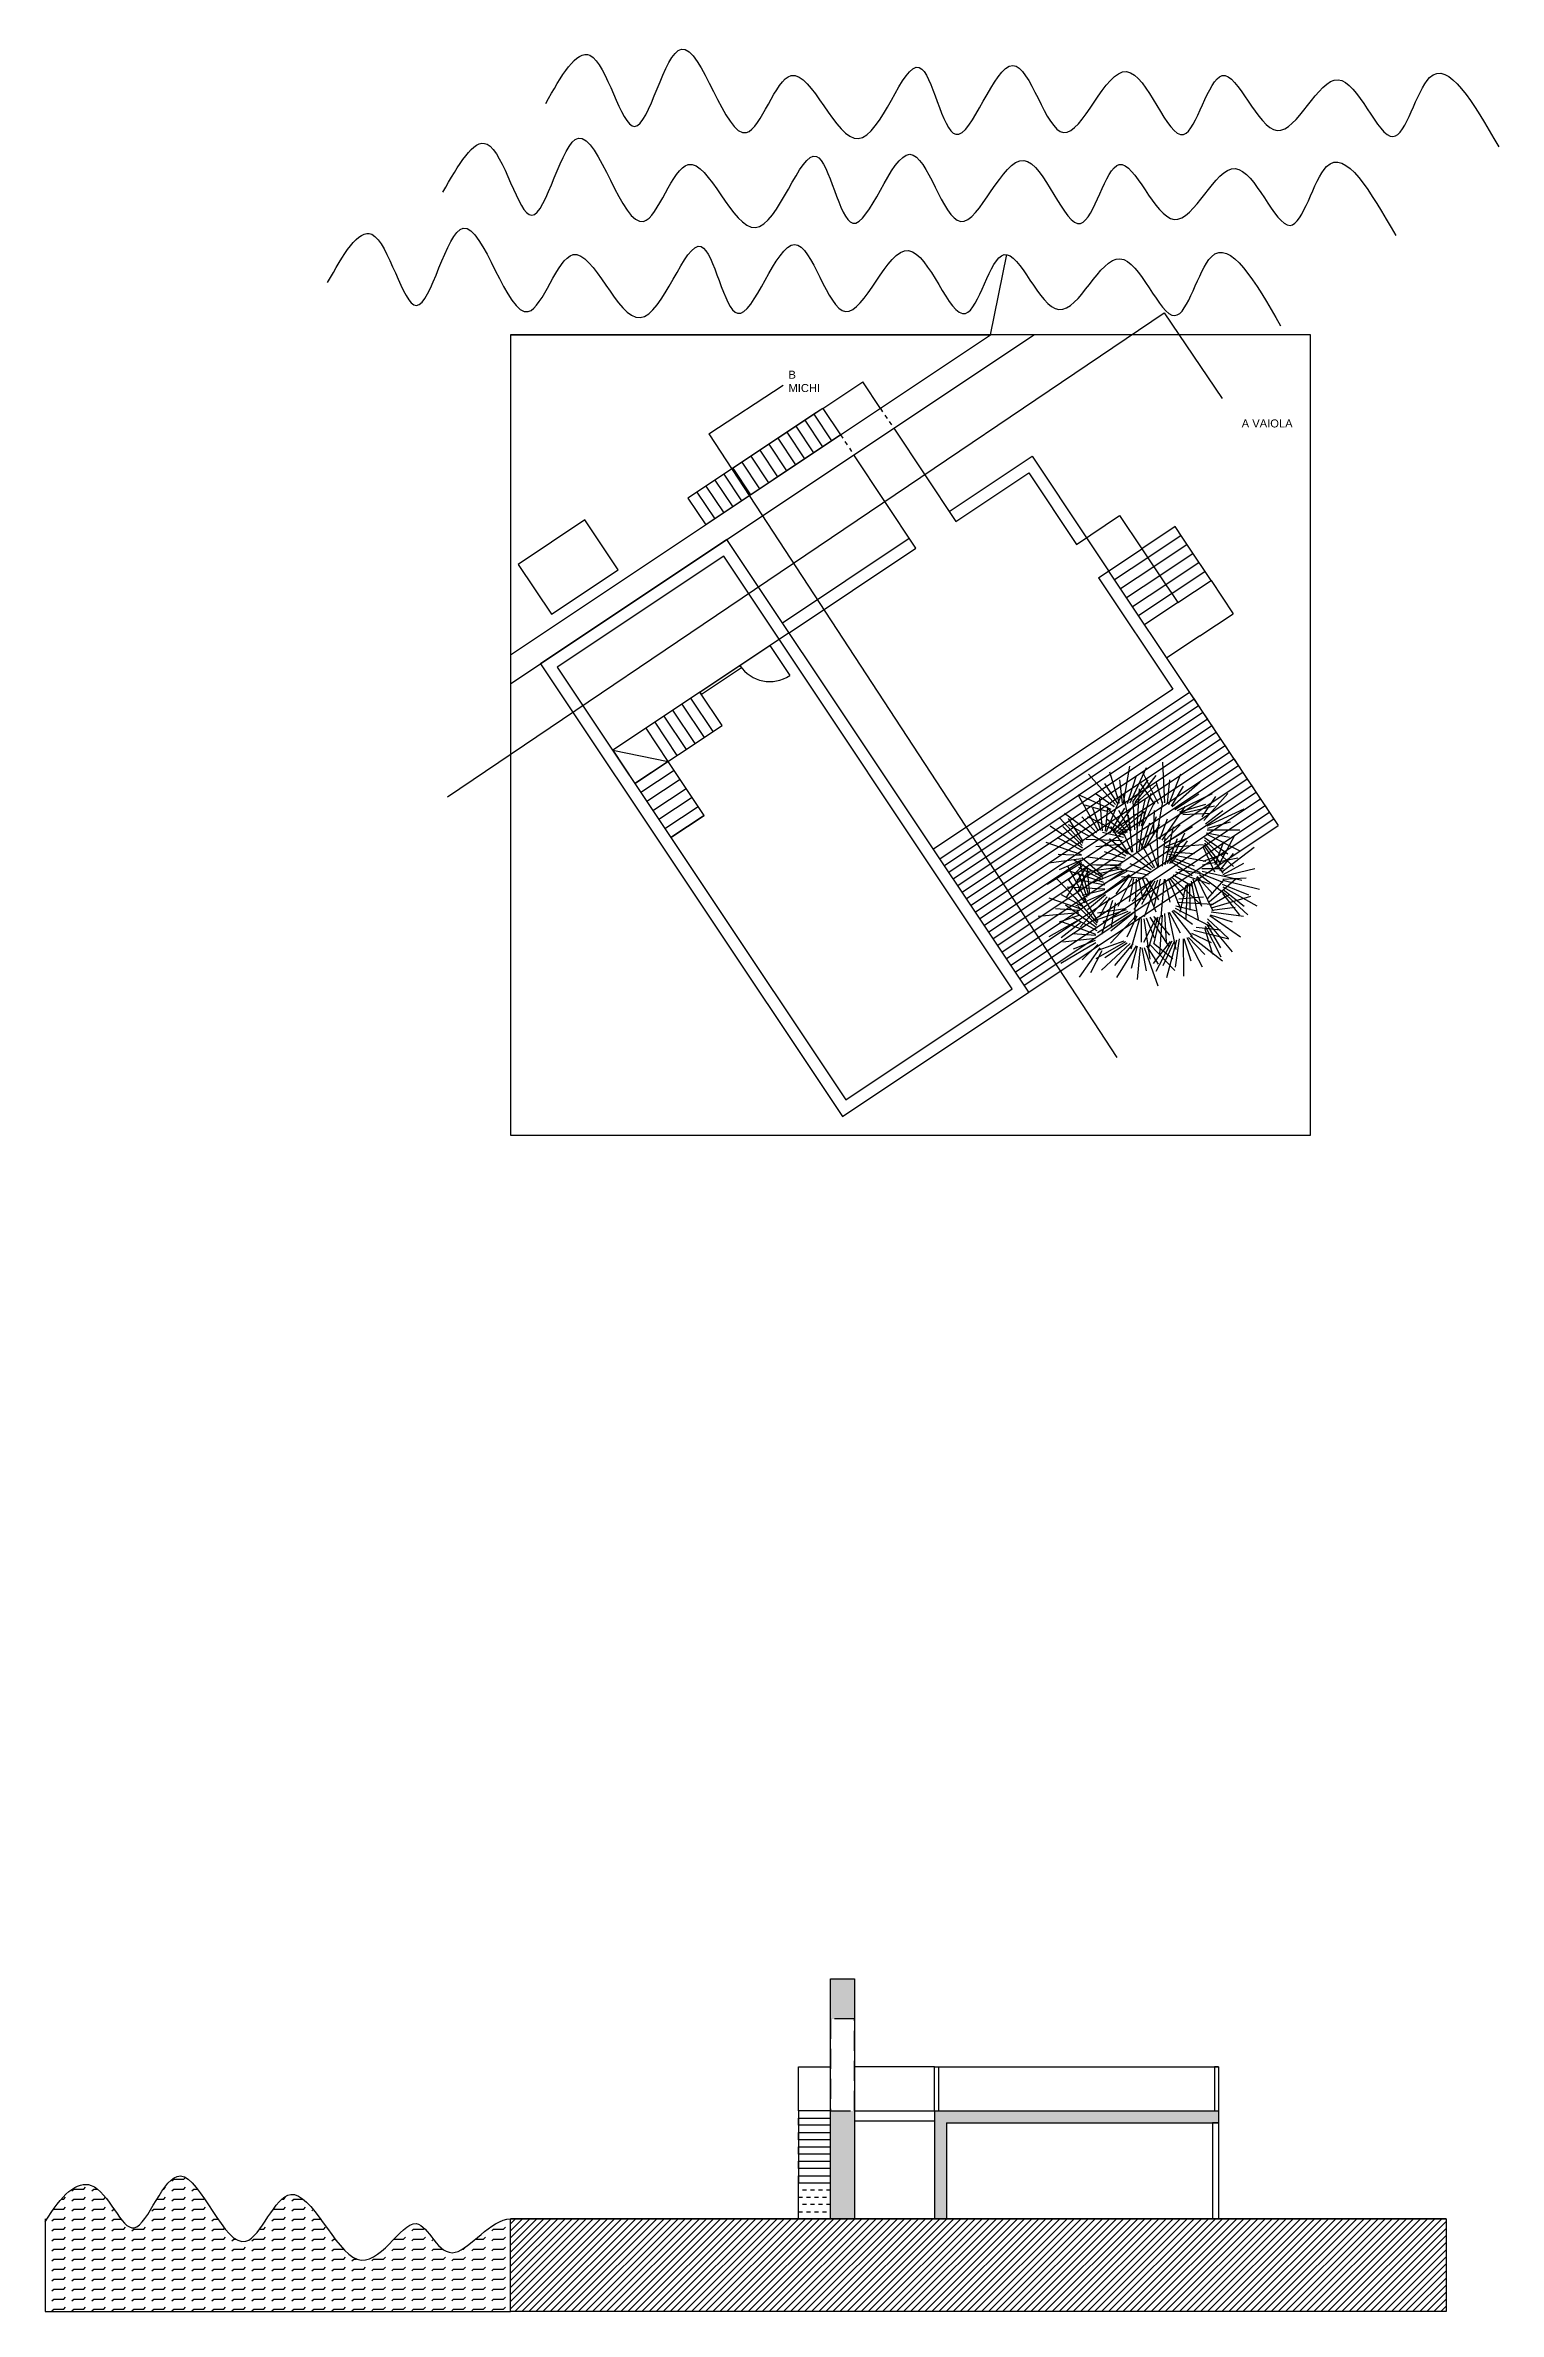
# Model space of a CAD drawing. Header units: inches. Extents: x -53 to 161, y -4 to 148.
# Drawn here: x 88.3 to 124.6, y -3.6 to 53.1 of the extents above; entities that cross this region are included whole.
import ezdxf

# ---------------------------------------------------------------- set-up
doc = ezdxf.new("R2010")
doc.units = ezdxf.units.IN
doc.header["$MEASUREMENT"] = 0
for name, pattern in [('ACAD_ISO07W100', [3, 0, -3]), ('DASHEDX2', [1.5, 1, -0.5]), ('DOT2', [0.125, 0, -0.125])]:
    doc.linetypes.add(name, pattern=pattern)
doc.layers.add('PIANTE', color=7, linetype='Continuous', true_color=0x007a00)
doc.layers.add('PRIMOPIANO', color=151, linetype='Continuous')
doc.styles.get("Standard").update_dxf_attribs({"font": 'Arial.ttf'})

# ---------------------------------------------------------------- blocks, each defined once
blk = doc.blocks.new('scale')
for p, q in [((32.529, 39.706), (33.529, 38.706)), ((33.529, 38.706), (33.529, 39.706)), ((33.799, 38.706), (33.799, 39.706)), ((34.069, 39.706), (34.069, 38.706)), ((34.339, 38.706), (34.339, 39.706)), ((34.609, 39.706), (34.609, 38.706)), ((34.879, 38.706), (34.879, 39.706)), ((34.069, 38.706), (34.069, 38.706)), ((33.529, 38.436), (32.529, 38.436)), ((33.529, 38.166), (32.529, 38.166)), ((32.529, 37.896), (33.529, 37.896)), ((33.529, 37.626), (32.529, 37.626)), ((32.529, 37.356), (33.529, 37.356)), ((33.528, 37.086), (32.529, 37.086))]:
    blk.add_line(p, q)
for points in [[(32.529, 38.706), (35.149, 38.706), (35.149, 39.706), (32.529, 39.706)], [(32.529, 37.086), (33.529, 37.086), (33.529, 38.706), (32.529, 38.706)]]:
    blk.add_lwpolyline(points, close=True)
blk = doc.blocks.new('albero')
for p, q in [((70.862, 34.76), (70.815, 35.777)), ((69.627, 34.716), (68.951, 35.476)), ((69.684, 34.747), (69.365, 35.243)), ((69.728, 34.746), (69.484, 35.528)), ((69.806, 34.755), (69.733, 35.333)), ((69.828, 34.754), (69.986, 35.68)), ((69.927, 34.74), (70.145, 35.421)), ((69.994, 34.761), (70.406, 35.646)), ((70.061, 34.781), (70.442, 35.335)), ((70.116, 34.768), (70.644, 35.44)), ((70.16, 34.767), (70.671, 35.229)), ((70.613, 34.725), (70.26, 35.232)), ((70.707, 34.732), (70.3, 35.533)), ((70.8, 34.739), (70.65, 35.262)), ((70.925, 34.749), (70.99, 35.335)), ((70.959, 34.72), (71.261, 35.481)), ((71.025, 34.678), (71.332, 35.173)), ((71.042, 34.664), (71.747, 35.283)), ((69.524, 34.597), (68.704, 34.963)), ((69.2, 34.052), (68.704, 34.941)), ((69.456, 34.532), (68.863, 34.704)), ((69.262, 34.071), (69.058, 34.624)), ((69.593, 34.661), (69.147, 34.973)), ((69.305, 34.06), (69.236, 34.876)), ((69.382, 34.052), (69.437, 34.631)), ((69.404, 34.046), (69.759, 34.915)), ((69.927, 34.02), (69.411, 34.657)), ((69.498, 34.011), (69.858, 34.628)), ((69.568, 34.016), (70.162, 34.791)), ((69.996, 34.057), (69.715, 34.567)), ((70.017, 34.065), (69.822, 34.983)), ((70.114, 34.088), (70.066, 34.801)), ((70.169, 34.132), (70.225, 35.107)), ((70.223, 34.175), (70.373, 34.831)), ((70.279, 34.184), (70.522, 35.003)), ((70.321, 34.199), (70.625, 34.817)), ((70.577, 33.952), (70.601, 34.569)), ((70.656, 33.901), (70.814, 34.786)), ((70.796, 33.83), (71.372, 34.67)), ((71.11, 34.59), (71.708, 34.982)), ((71.175, 34.564), (72.052, 34.993)), ((71.24, 34.538), (71.884, 34.729)), ((71.274, 34.493), (72.107, 34.683)), ((71.797, 34.406), (72.138, 34.921)), ((71.838, 34.322), (72.433, 34.995)), ((71.88, 34.237), (72.31, 34.569)), ((71.921, 34.188), (72.849, 34.607)), ((68.8, 33.627), (67.995, 34.18)), ((68.813, 33.749), (68.237, 34.38)), ((68.791, 33.697), (68.308, 34.164)), ((69.074, 33.958), (68.352, 34.493)), ((68.821, 33.792), (68.45, 34.372)), ((68.993, 33.91), (68.451, 34.206)), ((69.154, 34.006), (68.787, 34.407)), ((69.845, 33.955), (68.935, 34.412)), ((69.832, 33.891), (69.304, 34.016)), ((69.885, 34.005), (69.406, 34.348)), ((69.972, 33.487), (69.514, 34.166)), ((69.637, 34.022), (70.129, 34.48)), ((69.688, 33.997), (70.349, 34.539)), ((69.731, 33.987), (70.33, 34.327)), ((70.044, 33.518), (69.808, 34.05)), ((70.065, 33.523), (69.951, 34.455)), ((70.164, 33.538), (70.178, 34.253)), ((70.222, 33.577), (70.363, 34.543)), ((70.281, 33.616), (70.487, 34.256)), ((70.337, 33.619), (70.65, 34.414)), ((70.38, 33.631), (70.737, 34.22)), ((70.707, 33.168), (70.664, 34.106)), ((70.735, 33.851), (70.93, 34.358)), ((70.84, 33.783), (71.245, 34.211)), ((70.849, 33.74), (71.55, 34.165)), ((70.868, 33.209), (71.081, 34.162)), ((70.985, 33.243), (71.358, 34.012)), ((71.308, 34.464), (71.996, 34.502)), ((71.906, 34.006), (72.479, 33.903)), ((71.92, 34.083), (72.739, 34.083)), ((71.935, 34.125), (72.503, 34.281)), ((68.779, 33.462), (67.892, 33.771)), ((68.809, 33.558), (68.174, 33.885)), ((68.775, 33.441), (68.193, 33.464)), ((69.793, 33.806), (68.895, 33.844)), ((69.884, 33.429), (69.018, 33.964)), ((69.753, 33.721), (69.139, 33.662)), ((69.866, 33.367), (69.351, 33.537)), ((69.929, 33.475), (69.482, 33.859)), ((70.519, 33.087), (69.696, 33.686)), ((70.567, 33.13), (70.15, 33.547)), ((70.611, 33.138), (70.205, 33.85)), ((70.685, 33.164), (70.491, 33.713)), ((70.806, 33.175), (70.874, 33.887)), ((70.877, 33.666), (71.42, 33.876)), ((70.881, 33.645), (71.818, 33.714)), ((70.892, 33.545), (71.605, 33.497)), ((70.928, 33.485), (71.886, 33.298)), ((70.929, 33.244), (71.182, 33.866)), ((70.963, 33.425), (71.593, 33.189)), ((71.029, 33.251), (71.429, 33.811)), ((71.811, 33.664), (72.1, 33.038)), ((71.824, 33.301), (72.406, 33.506)), ((71.826, 33.706), (72.309, 33.002)), ((71.854, 33.755), (72.269, 33.226)), ((71.855, 33.895), (72.44, 33.483)), ((71.855, 33.825), (72.577, 33.167)), ((71.898, 33.985), (72.734, 33.558)), ((72.119, 33.215), (72.333, 33.794)), ((72.178, 33.142), (72.602, 33.934)), ((72.237, 33.069), (72.58, 33.491)), ((72.289, 33.031), (73.097, 33.65)), ((68.784, 33.258), (67.922, 32.717)), ((68.771, 33.362), (67.959, 33.251)), ((68.8, 32.192), (68.149, 32.87)), ((68.762, 33.319), (68.22, 33.087)), ((68.885, 33.137), (68.388, 32.389)), ((69.333, 32.769), (68.406, 33.076)), ((68.893, 32.33), (68.426, 33.187)), ((68.832, 33.215), (68.452, 32.827)), ((69.311, 32.89), (68.582, 33.336)), ((68.937, 33.059), (68.67, 32.502)), ((68.917, 32.396), (68.698, 33.031)), ((69.305, 32.833), (68.71, 33.147)), ((68.96, 32.432), (68.733, 33.256)), ((69.307, 32.934), (68.789, 33.387)), ((69.755, 33.154), (68.909, 33.035)), ((68.987, 32.467), (68.919, 33.153)), ((69.82, 33.285), (68.929, 33.401)), ((69.848, 33.075), (68.938, 32.722)), ((69.724, 33.185), (69.036, 33.206)), ((69.786, 33.107), (69.128, 32.971)), ((69.773, 33.204), (69.155, 33.198)), ((69.973, 32.964), (69.217, 32.407)), ((69.911, 33.043), (69.282, 32.704)), ((70.444, 32.949), (69.564, 33.132)), ((69.988, 32.948), (69.64, 32.482)), ((70.05, 32.901), (69.685, 32.168)), ((70.391, 32.872), (69.775, 32.913)), ((70.081, 32.869), (69.967, 32.291)), ((70.497, 33.027), (69.995, 33.236)), ((70.207, 32.868), (70.312, 32.335)), ((70.301, 32.868), (70.638, 32.035)), ((70.394, 32.867), (70.703, 32.332)), ((70.941, 32.865), (71.252, 32.107)), ((70.964, 33.368), (71.743, 33.017)), ((70.974, 33.325), (71.545, 32.94)), ((70.986, 32.867), (71.346, 32.401)), ((71.039, 32.904), (71.778, 32.204)), ((71.069, 32.961), (71.539, 32.689)), ((71.131, 33.031), (71.98, 32.737)), ((71.194, 33.101), (71.799, 32.981)), ((71.561, 32.858), (71.779, 32.178)), ((71.65, 32.904), (72.059, 32.059)), ((71.669, 32.917), (72.063, 32.489)), ((71.727, 32.969), (72.379, 32.474)), ((71.763, 32.994), (72.311, 32.775)), ((71.788, 33.117), (72.331, 33.122)), ((71.791, 33.052), (72.783, 32.826)), ((71.806, 33.209), (72.686, 33.387)), ((71.968, 32.282), (72.646, 32.871)), ((72.312, 32.928), (73.11, 33.115)), ((72.315, 32.85), (72.897, 32.881)), ((72.317, 32.972), (72.834, 33.254)), ((68.747, 32.107), (67.973, 32.375)), ((68.786, 32.175), (68.278, 32.46)), ((69.358, 32.605), (68.421, 32.655)), ((68.87, 32.264), (68.452, 32.844)), ((69.181, 31.75), (68.623, 32.397)), ((69.378, 32.507), (68.63, 32.173)), ((69.361, 32.705), (68.66, 32.843)), ((69.42, 32.41), (68.743, 31.65)), ((69.36, 32.583), (68.795, 32.444)), ((69.191, 31.794), (68.836, 32.384)), ((69.382, 32.463), (68.926, 32.089)), ((69.478, 32.382), (69.221, 31.904)), ((69.55, 32.322), (69.282, 31.465)), ((70.512, 32.806), (70.043, 32.302)), ((70.557, 32.809), (70.089, 32.094)), ((70.144, 32.853), (70.105, 31.836)), ((70.613, 32.801), (70.281, 32.216)), ((70.678, 32.827), (70.343, 31.91)), ((70.743, 32.853), (70.584, 32.156)), ((70.843, 32.848), (70.765, 31.912)), ((70.865, 32.849), (70.987, 32.28)), ((71.213, 32.359), (71.828, 32.413)), ((71.387, 32.701), (71.239, 32.028)), ((71.424, 32.726), (71.384, 31.872)), ((71.476, 32.747), (71.487, 32.075)), ((71.519, 32.803), (71.697, 31.843)), ((71.938, 32.371), (72.344, 32.836)), ((71.998, 32.193), (72.468, 32.465)), ((72.032, 32.138), (73.008, 32.43)), ((72.292, 32.73), (72.955, 32.463)), ((72.302, 32.495), (72.726, 31.952)), ((72.306, 32.54), (72.938, 31.964)), ((72.308, 32.662), (73.161, 32.187)), ((72.313, 32.828), (73.225, 32.603)), ((72.323, 32.593), (72.848, 32.174)), ((68.712, 32.008), (67.698, 31.916)), ((68.746, 31.855), (67.964, 31.413)), ((68.72, 32.072), (68.131, 32.111)), ((68.735, 31.948), (68.22, 31.775)), ((69.14, 31.465), (68.262, 31.797)), ((68.757, 31.761), (68.267, 31.386)), ((69.166, 31.629), (68.376, 32.203)), ((69.173, 31.56), (68.547, 31.904)), ((69.159, 31.699), (68.688, 32.178)), ((69.896, 32.085), (69.087, 31.81)), ((70.002, 32.024), (69.174, 31.508)), ((69.86, 32.11), (69.179, 32.002)), ((69.935, 32.044), (69.314, 31.788)), ((70.145, 31.939), (69.507, 31.25)), ((70.07, 32.005), (69.515, 31.554)), ((69.622, 32.262), (69.521, 31.653)), ((70.163, 31.926), (69.909, 31.403)), ((70.233, 31.891), (70.011, 31.103)), ((70.27, 31.866), (70.266, 31.277)), ((70.642, 31.886), (70.332, 31.27)), ((70.334, 31.862), (70.485, 30.855)), ((70.393, 31.889), (70.596, 31.384)), ((70.683, 31.9), (70.434, 31.083)), ((70.485, 31.905), (70.972, 31.151)), ((70.578, 31.922), (70.981, 31.455)), ((70.739, 31.909), (70.584, 31.254)), ((70.794, 31.952), (70.73, 30.977)), ((70.85, 31.995), (70.892, 31.282)), ((70.947, 32.018), (71.134, 31.097)), ((70.968, 32.025), (71.244, 31.513)), ((71.037, 32.061), (71.547, 31.421)), ((71.079, 32.076), (71.555, 31.729)), ((71.12, 32.126), (72.026, 31.661)), ((71.133, 32.189), (71.66, 32.06)), ((71.173, 32.274), (72.07, 32.229)), ((71.918, 31.787), (72.547, 31.039)), ((71.928, 31.856), (72.453, 31.371)), ((71.983, 31.94), (72.755, 31.406)), ((71.993, 31.96), (72.547, 31.782)), ((72.017, 32.034), (72.829, 31.925)), ((72.037, 32.074), (72.621, 32.153)), ((69.14, 31.261), (68.264, 30.742)), ((69.129, 31.365), (68.315, 31.275)), ((69.135, 31.443), (68.554, 31.482)), ((69.119, 31.322), (68.572, 31.104)), ((69.186, 31.216), (68.796, 30.839)), ((69.877, 31.282), (69.134, 30.862)), ((69.837, 31.3), (69.189, 31.067)), ((69.993, 31.243), (69.276, 30.581)), ((69.923, 31.25), (69.361, 30.882)), ((70.063, 31.236), (69.602, 30.69)), ((70.149, 31.186), (69.651, 30.39)), ((70.169, 31.177), (70.017, 30.615)), ((70.402, 31.183), (70.696, 30.726)), ((70.49, 31.217), (71.109, 30.566)), ((70.991, 31.292), (70.57, 30.747)), ((70.577, 31.25), (71.061, 30.866)), ((71.035, 31.299), (70.635, 30.544)), ((71.091, 31.296), (70.815, 30.684)), ((71.153, 31.328), (70.906, 30.384)), ((71.216, 31.36), (71.122, 30.652)), ((71.316, 31.364), (71.325, 30.425)), ((71.338, 31.368), (71.512, 30.812)), ((71.413, 31.39), (71.792, 30.664)), ((71.456, 31.397), (71.858, 30.965)), ((71.506, 31.438), (72.307, 30.81)), ((71.531, 31.498), (72.024, 31.271)), ((71.586, 31.573), (72.459, 31.359)), ((71.642, 31.649), (72.256, 31.586)), ((71.854, 31.633), (72.057, 30.975)), ((71.874, 31.673), (72.26, 30.911)), ((71.909, 31.717), (72.25, 31.138)), ((69.237, 31.137), (68.72, 30.402)), ((69.287, 31.058), (69.005, 30.508)), ((70.245, 31.156), (70.174, 30.34)), ((70.285, 31.138), (70.391, 30.558)), ((70.349, 31.146), (70.686, 30.185))]:
    blk.add_line(p, q)

msp = doc.modelspace()

# ---------------------------------------------------------------- hatches: boundary and pattern name
at = {"ltscale": 0.5}
h = msp.add_hatch(color=256, dxfattribs=at)
h.dxf.hatch_style = 1
h.paths.add_polyline_path([(108.524, 1.454), (107.924, 1.454), (107.924, -0.346), (107.924, -1.246), (108.524, -1.246)])
h.paths.add_polyline_path([(108.524, 4.754), (107.924, 4.754), (107.924, 3.754), (108.524, 3.754)])
h = msp.add_hatch(dxfattribs=at)
h.set_pattern_fill('FLEX', color=256)
edge = h.paths.add_edge_path()
edge.add_spline(control_points=[(99.942, -1.246), (99.936, -1.246), (99.434, -1.246), (98.303, -2.86), (97.594, -0.417), (96.136, -3.565), (94.471, 0.6), (93.17, -3.174), (91.674, 1.313), (90.52, -2.566), (89.639, 0.181), (88.676, -0.643), (88.291, -1.323)], knot_values=[0, 0, 0, 0, 0.020053, 1.641343, 3.544149, 5.88643, 8.187154, 9.996444, 12.639044, 14.895789, 16.99615, 18.629635, 18.629635, 18.629635, 18.629635], degree=3, periodic=0)
edge.add_line((88.291, -1.323), (88.291, -3.565))
edge.add_line((88.291, -3.565), (99.924, -3.565))
edge.add_line((99.924, -3.565), (99.924, -1.247))
h = msp.add_hatch(color=256, dxfattribs=at)
h.dxf.hatch_style = 1
h.paths.add_polyline_path([(110.824, 1.154), (117.624, 1.154), (117.624, 1.454), (110.524, 1.454), (110.524, 1.154), (110.524, -1.246), (110.824, -1.246)])
h = msp.add_hatch(dxfattribs=at)
h.set_pattern_fill('ANSI31', color=256)
h.paths.add_polyline_path([(123.318, -1.246), (99.924, -1.246), (99.924, -3.565), (123.318, -3.565)])

# ---------------------------------------------------------------- linework, layer by layer
for p, q in [((111.924, 45.846), (112.331, 47.852)), ((107.278, 43.711), (107.054, 43.561)), ((107.503, 43.861), (107.278, 43.711)), ((107.278, 43.711), (107.722, 43.045)), ((107.728, 44.01), (107.503, 43.861)), ((107.503, 43.861), (107.947, 43.195)), ((106.38, 43.112), (106.155, 42.962)), ((106.604, 43.262), (106.38, 43.112)), ((106.38, 43.112), (106.824, 42.446)), ((106.829, 43.411), (106.604, 43.262)), ((106.604, 43.262), (107.048, 42.596)), ((107.054, 43.561), (106.829, 43.411)), ((106.829, 43.411), (107.273, 42.746)), ((107.054, 43.561), (107.498, 42.895)), ((105.481, 42.513), (105.257, 42.363)), ((105.706, 42.662), (105.481, 42.513)), ((105.481, 42.513), (105.925, 41.847)), ((105.931, 42.812), (105.706, 42.662)), ((105.706, 42.662), (106.15, 41.997)), ((106.155, 42.962), (105.931, 42.812)), ((105.931, 42.812), (106.374, 42.147)), ((106.155, 42.962), (106.599, 42.296)), ((104.807, 42.063), (104.583, 41.914)), ((105.032, 42.213), (104.807, 42.063)), ((104.807, 42.063), (105.251, 41.398)), ((105.257, 42.363), (105.032, 42.213)), ((105.032, 42.213), (105.476, 41.548)), ((105.257, 42.363), (105.7, 41.697)), ((104.583, 41.914), (104.358, 41.764)), ((104.358, 41.764), (104.802, 41.098)), ((104.583, 41.914), (105.026, 41.248)), ((114.07, 40.609), (115.148, 41.331)), ((115.148, 41.331), (115.704, 40.501)), ((116.537, 41.053), (115.705, 40.499)), ((116.687, 40.829), (115.855, 40.274)), ((116.732, 40.762), (116.537, 41.053)), ((114.319, 40.776), (114.876, 39.945)), ((114.624, 39.777), (115.704, 40.501)), ((115.854, 40.276), (115.022, 39.722)), ((115.704, 40.501), (115.854, 40.276)), ((115.854, 40.276), (116.004, 40.052)), ((116.837, 40.604), (116.005, 40.049)), ((116.987, 40.38), (116.155, 39.825)), ((116.882, 40.537), (116.732, 40.762)), ((117.436, 39.706), (116.882, 40.537)), ((116.004, 40.052), (115.172, 39.497)), ((116.153, 39.827), (115.321, 39.272)), ((116.004, 40.052), (116.153, 39.827)), ((116.153, 39.827), (116.303, 39.602)), ((117.137, 40.155), (116.305, 39.6)), ((117.286, 39.93), (116.454, 39.375)), ((116.603, 39.153), (117.436, 39.706)), ((117.436, 39.706), (117.991, 38.874)), ((116.303, 39.602), (115.471, 39.048)), ((116.453, 39.378), (115.621, 38.823)), ((116.603, 39.153), (115.771, 38.598)), ((116.303, 39.602), (116.453, 39.378)), ((116.453, 39.378), (116.603, 39.153)), ((117.157, 38.321), (117.991, 38.874)), ((106.887, 38.402), (102.478, 35.462)), ((105.656, 37.581), (106.405, 38.081)), ((106.405, 38.081), (106.904, 37.332)), ((117.157, 38.321), (116.325, 37.766)), ((104.658, 36.915), (105.656, 37.581)), ((105.697, 37.52), (104.699, 36.854)), ((105.656, 37.581), (105.697, 37.52)), ((105.674, 37.555), (105.657, 37.581)), ((104.658, 36.915), (104.699, 36.854)), ((116.9, 36.905), (117.011, 36.738)), ((117.011, 36.738), (110.77, 32.578)), ((117.122, 36.572), (110.881, 32.412)), ((117.233, 36.405), (110.992, 32.245)), ((117.011, 36.738), (117.122, 36.572)), ((117.122, 36.572), (117.233, 36.405)), ((117.233, 36.405), (117.344, 36.239)), ((117.344, 36.239), (111.103, 32.079)), ((117.454, 36.073), (111.214, 31.912)), ((117.566, 35.906), (111.325, 31.746)), ((117.676, 35.74), (111.436, 31.58)), ((117.343, 36.239), (117.454, 36.073)), ((117.455, 36.073), (117.566, 35.906)), ((117.565, 35.906), (117.676, 35.74)), ((117.676, 35.74), (117.787, 35.573)), ((117.787, 35.573), (111.547, 31.413)), ((117.898, 35.407), (111.658, 31.247)), ((118.009, 35.241), (111.769, 31.08)), ((117.787, 35.573), (117.898, 35.407)), ((117.898, 35.407), (118.009, 35.241)), ((118.01, 35.241), (118.121, 35.075)), ((118.121, 35.075), (111.88, 30.914)), ((118.231, 34.908), (111.991, 30.747)), ((118.342, 34.741), (112.102, 30.581)), ((118.453, 34.575), (112.212, 30.415)), ((118.12, 35.074), (118.231, 34.908)), ((118.231, 34.908), (118.342, 34.741)), ((118.342, 34.741), (118.453, 34.575)), ((118.453, 34.575), (118.564, 34.409)), ((118.564, 34.409), (112.323, 30.248)), ((118.675, 34.242), (112.434, 30.082)), ((118.786, 34.076), (112.545, 29.915)), ((118.564, 34.409), (118.675, 34.242)), ((118.675, 34.242), (118.786, 34.076)), ((118.786, 34.076), (118.897, 33.909)), ((118.897, 33.909), (112.656, 29.749)), ((119.008, 33.743), (112.767, 29.583)), ((118.897, 33.909), (119.008, 33.743)), ((107.924, -1.246), (107.924, 4.754)), ((107.924, 4.754), (108.524, 4.754)), ((108.524, 4.754), (108.524, -1.246)), ((107.124, 1.454), (107.124, 2.554)), ((107.124, 2.554), (107.924, 2.554)), ((110.524, 2.554), (108.524, 2.554)), ((110.524, 1.454), (110.524, 2.554)), ((110.524, 2.554), (110.624, 2.554)), ((110.624, 2.554), (110.624, 1.454)), ((110.624, 2.554), (117.624, 2.554)), ((117.624, 2.554), (117.524, 2.554)), ((117.524, 2.554), (117.524, 1.454)), ((117.624, 2.554), (117.624, -1.246)), ((107.924, 1.454), (107.124, 1.454)), ((107.124, 1.454), (107.124, -0.346)), ((107.124, 1.094), (107.124, 1.274)), ((107.124, 1.274), (107.924, 1.274)), ((107.924, -0.346), (107.924, 1.454)), ((108.524, 1.454), (108.524, 1.454)), ((108.524, 1.454), (110.524, 1.454)), ((108.524, 1.454), (108.524, 1.204)), ((108.524, 1.204), (110.524, 1.204)), ((110.524, 1.454), (110.524, -1.246)), ((110.524, 1.454), (117.624, 1.454)), ((110.524, 1.454), (110.524, 1.154)), ((110.824, 1.154), (117.624, 1.154)), ((110.824, 1.154), (110.824, -1.246)), ((117.624, 1.154), (117.474, 1.154)), ((117.474, 1.154), (117.474, -1.246)), ((107.924, 1.094), (107.124, 1.094)), ((107.124, 0.734), (107.124, 0.914)), ((107.124, 0.914), (107.924, 0.914)), ((107.924, 0.734), (107.124, 0.734)), ((107.924, 0.914), (107.924, 1.094)), ((107.924, 0.554), (107.924, 0.734)), ((107.124, 0.374), (107.124, 0.554)), ((107.124, 0.554), (107.924, 0.554)), ((107.924, 0.374), (107.124, 0.374)), ((107.124, 0.014), (107.124, 0.194)), ((107.124, 0.194), (107.924, 0.194)), ((107.924, 0.014), (107.124, 0.014)), ((107.924, 0.194), (107.924, 0.374)), ((107.924, -0.166), (107.924, 0.014)), ((107.124, -0.346), (107.124, -0.166)), ((107.124, -0.166), (107.924, -0.166)), ((107.124, -1.246), (107.124, -0.346)), ((107.124, -0.346), (107.924, -0.346)), ((88.291, -1.246), (88.291, -3.565)), ((99.924, -1.246), (107.924, -1.246)), ((107.924, -1.246), (107.124, -1.246)), ((88.291, -3.565), (99.924, -3.565))]:
    msp.add_line(p, q, dxfattribs=at)
at = {"color": 6}
for p, q in [((98.343, 34.303), (116.265, 46.401)), ((116.265, 46.401), (117.711, 44.26)), ((104.878, 43.371), (106.735, 44.586)), ((104.878, 43.371), (115.081, 27.786))]:
    msp.add_line(p, q, dxfattribs=at)
for p, q in [((99.924, 45.846), (111.924, 45.846)), ((99.924, 45.846), (99.924, 37.846)), ((99.924, 37.846), (111.924, 45.846)), ((99.924, 37.125), (113.005, 45.846)), ((107.728, 44.01), (108.726, 44.676)), ((109.17, 44.01), (108.726, 44.676)), ((107.728, 44.01), (104.358, 41.764)), ((107.728, 44.01), (108.172, 43.345)), ((108.172, 43.345), (104.802, 41.098)), ((109.503, 43.511), (111.056, 41.181)), ((110.058, 40.516), (108.504, 42.846)), ((110.89, 41.431), (112.961, 42.812)), ((112.961, 42.812), (114.319, 40.776)), ((111.056, 41.181), (112.878, 42.396)), ((112.878, 42.396), (114.07, 40.609)), ((104.358, 41.764), (104.802, 41.098)), ((106.721, 38.652), (109.891, 40.765)), ((106.887, 38.402), (110.058, 40.516)), ((114.624, 39.777), (116.484, 36.988)), ((114.873, 39.944), (116.9, 36.905)), ((116.484, 36.988), (110.493, 32.994)), ((116.9, 36.905), (110.659, 32.744)), ((116.9, 36.905), (119.118, 33.579)), ((112.878, 29.416), (119.118, 33.579)), ((123.318, -1.246), (99.924, -1.246))]:
    msp.add_line(p, q)
at = {"linetype": 'ACAD_ISO07W100', "ltscale": 30}
for p, q in [((109.17, 44.01), (109.503, 43.511)), ((108.172, 43.345), (108.504, 42.846))]:
    msp.add_line(p, q, dxfattribs=at)
at = {"linetype": 'ACAD_ISO07W100'}
msp.add_line((109.17, 44.01), (109.503, 43.511), dxfattribs=at)
at = {"linetype": 'DOT2', "ltscale": 0.5}
for p, q in [((109.17, 44.01), (109.503, 43.511)), ((108.172, 43.345), (108.504, 42.846))]:
    msp.add_line(p, q, dxfattribs=at)
at = {"linetype": 'DASHEDX2', "ltscale": 0.5}
for p, q in [((108.524, 3.754), (107.924, 3.754)), ((107.924, 3.754), (107.924, 1.454)), ((108.524, 1.454), (108.524, 3.754)), ((107.924, 1.454), (108.524, 1.454)), ((107.124, -1.246), (107.924, -1.246))]:
    msp.add_line(p, q, dxfattribs=at)
at = {"linetype": 'DASHEDX2', "ltscale": 0.1}
for p, q in [((107.924, -0.526), (107.124, -0.526)), ((107.124, -0.706), (107.924, -0.706)), ((107.924, -0.886), (107.124, -0.886)), ((107.124, -1.066), (107.924, -1.066))]:
    msp.add_line(p, q, dxfattribs=at)
for points in [[(99.924, 25.846), (119.924, 25.846), (119.924, 45.846), (99.924, 45.846)], [(105.334, 40.732), (100.675, 37.626), (108.219, 26.31), (112.878, 29.416)], [(105.251, 40.316), (101.091, 37.543), (108.302, 26.726), (112.462, 29.499)]]:
    msp.add_lwpolyline(points, close=True)
at = {"ltscale": 12}
msp.add_lwpolyline([(99.924, -1.246), (123.318, -1.246), (123.318, -3.565), (99.924, -3.565)], close=True, dxfattribs=at)
at = {"ltscale": 0.5}
msp.add_arc((106.405, 38.081), 0.9, 213.6901, 303.6901, dxfattribs=at)
for points in [[(100.803, 51.631), (101.907, 52.835), (103.025, 51.057), (104.194, 52.987), (105.821, 50.904), (106.939, 52.327), (108.616, 50.752), (110.141, 52.53), (111.054, 50.86), (112.479, 52.581), (113.75, 50.904), (115.326, 52.428), (116.749, 50.854), (117.715, 52.327), (119.087, 50.955), (120.612, 52.225), (121.984, 50.803), (122.899, 52.276), (124.627, 50.549)], [(98.23, 49.41), (99.334, 50.614), (100.452, 48.836), (101.621, 50.766), (103.248, 48.683), (104.366, 50.106), (106.043, 48.531), (107.568, 50.309), (108.481, 48.639), (109.906, 50.36), (111.177, 48.683), (112.753, 50.207), (114.176, 48.632), (115.142, 50.106), (116.514, 48.734), (118.039, 50.004), (119.411, 48.582), (120.326, 50.055), (122.054, 48.328)], [(95.349, 47.156), (96.453, 48.36), (97.571, 46.582), (98.74, 48.513), (100.367, 46.43), (101.485, 47.852), (103.162, 46.278), (104.687, 48.055), (105.6, 46.386), (107.025, 48.106), (108.296, 46.43), (109.872, 47.954), (111.295, 46.379), (112.261, 47.852), (113.633, 46.481), (115.158, 47.751), (116.53, 46.328), (117.445, 47.801), (119.173, 46.074)]]:
    msp.add_spline(points, degree=3, dxfattribs=at)
msp.add_open_spline([(88.291, -1.323), (88.676, -0.643), (89.639, 0.181), (90.52, -2.566), (91.674, 1.313), (93.17, -3.174), (94.471, 0.6), (96.136, -3.565), (97.594, -0.417), (98.303, -2.86), (99.434, -1.246), (99.936, -1.246), (99.942, -1.246)], degree=3, knots=[0, 0, 0, 0, 1.633485, 3.733846, 5.990591, 8.633191, 10.442481, 12.743206, 15.085486, 16.988292, 18.609582, 18.629635, 18.629635, 18.629635, 18.629635], dxfattribs=at)
at = {"layer": 'PRIMOPIANO'}
for p, q in [((101.779, 41.22), (100.115, 40.111)), ((102.611, 39.972), (101.779, 41.22)), ((100.115, 40.111), (100.946, 38.863)), ((100.946, 38.863), (102.611, 39.972))]:
    msp.add_line(p, q, dxfattribs=at)

# ---------------------------------------------------------------- block references
at = {"rotation": 33.6785382435294}
msp.add_blockref('scale', (97.426, -15.618), dxfattribs=at)
at = {"layer": 'PIANTE'}
msp.add_blockref('albero', (45.419, -0.61), dxfattribs=at)

# ---------------------------------------------------------------- texts
at = {"char_height": 0.2, "attachment_point": 1}
for s, width, insert in [('B MICHI', 0.5568, (106.871, 44.951)), ('A VAIOLA', 3.49212, (118.202, 43.733))]:
    msp.add_mtext_dynamic_manual_height_columns(s, width=width, gutter_width=1, heights=[0], dxfattribs=dict(at, insert=insert))

doc.saveas('drawing.dxf')
